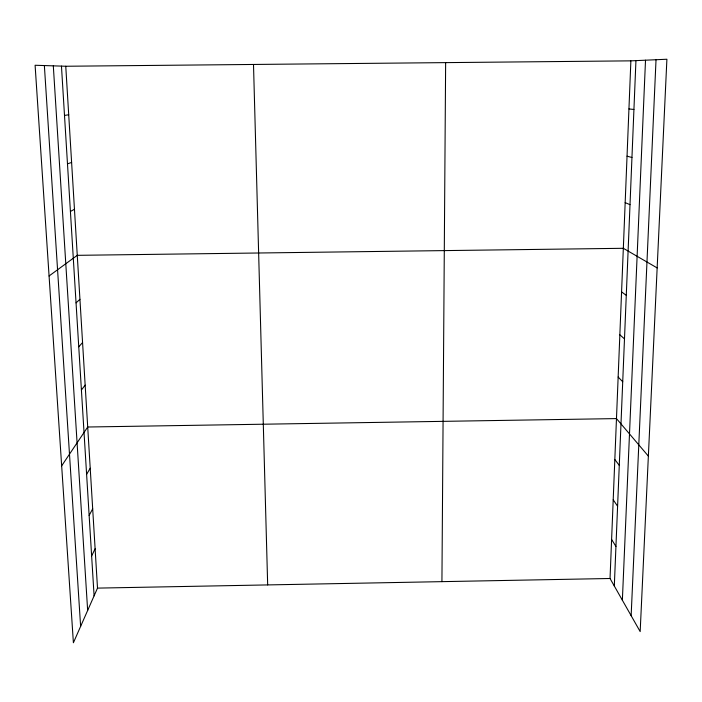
<?xml version="1.0" encoding="UTF-8"?>
<svg xmlns="http://www.w3.org/2000/svg" width="702" height="702" viewBox="0 0 702 702"><rect width="100%" height="100%" fill="white"/><g stroke="black" fill="none" stroke-linecap="round" stroke-linejoin="round"><path stroke-width="1.05" d="M441.927 581.642L445.638 62.627M610.038 578.492L630.879 60.855L666.9 59.24L640.171 631.589L610.038 578.492L97.508 588.109L73.394 642.76L35.1 65.26L65.76 66.251L630.879 60.855M614.311 586.012L635.942 60.626M622.367 600.21L645.515 60.196M631.142 615.68L656.028 59.723M91.637 555.975L95.112 548.771M89.145 515.47L92.682 508.818M86.609 474.315L90.216 468.243M61.662 465.847L87.706 427.009L616.479 418.594L648.367 456.116M81.414 389.996L85.161 385.126M78.756 346.797L82.573 342.558M76.044 302.887L79.94 299.306M49.07 275.983L77.264 255.335L623.332 248.297L657.16 267.927M70.419 211.46L74.465 209.275M67.48 163.856L71.613 162.425M64.496 115.418L68.717 114.759M628.948 108.924L633.924 109.486M627.044 156.177L631.949 157.494M625.175 202.624L630.01 204.686M621.577 291.9L626.272 295.331M619.848 334.81L624.482 338.882M618.146 377.035L622.718 381.739M614.829 459.503L619.278 465.391M613.206 499.78L617.593 506.23M611.609 539.443L615.935 546.437M44.366 65.558L80.625 626.377M53.308 65.848L87.653 610.45M65.76 66.251L97.508 588.109M61.46 66.111L94.094 595.849M253.501 64.461L267.673 584.915"/></g></svg>
